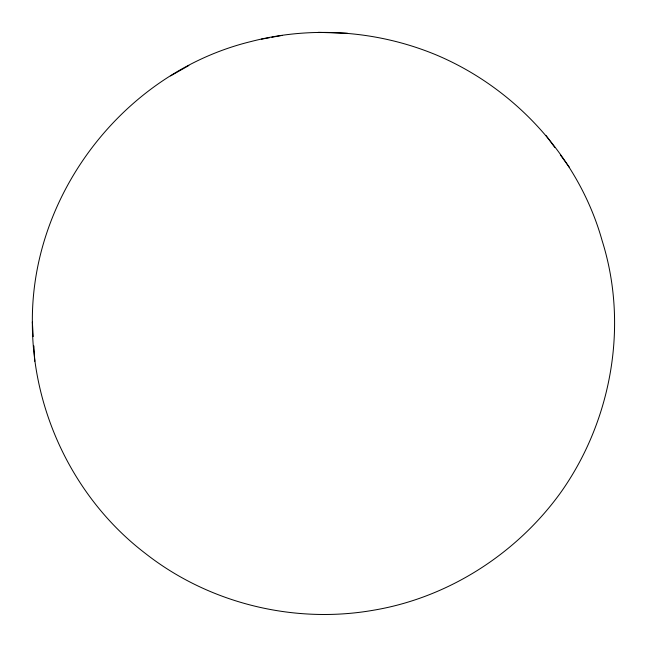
<?xml version="1.0" encoding="UTF-8"?>
<svg xmlns="http://www.w3.org/2000/svg" width="647" height="647" viewBox="0 0 647 647"><rect width="100%" height="100%" fill="white"/><g stroke="black" fill="none" stroke-linecap="round" stroke-linejoin="round"><path stroke-width="0.97" d="M32.35 321.98C31.42 192.814 125.461 72.189 250.761 41.602C312.218 25.581 378.584 30.765 437.097 55.286C515.829 88.752 579.105 158.151 602.171 240.805C628.69 325.053 611.706 420.437 560.9 492.278C516.718 553.727 448.436 597.626 373.61 610.202C294.005 624.226 209.013 603.433 145.405 553.452C74.324 499.209 32.059 411.233 32.35 321.98L33.232 336.586M188.867 65.501L170.573 75.909M271.837 37.267L282.157 35.399M261.372 39.176L269.475 37.72M347.593 33.288L318.316 32.35M546.1 135.579L554.73 147.379M560.342 154.916L569.4 167.322M33.879 345.919L34.801 361.261"/></g></svg>
